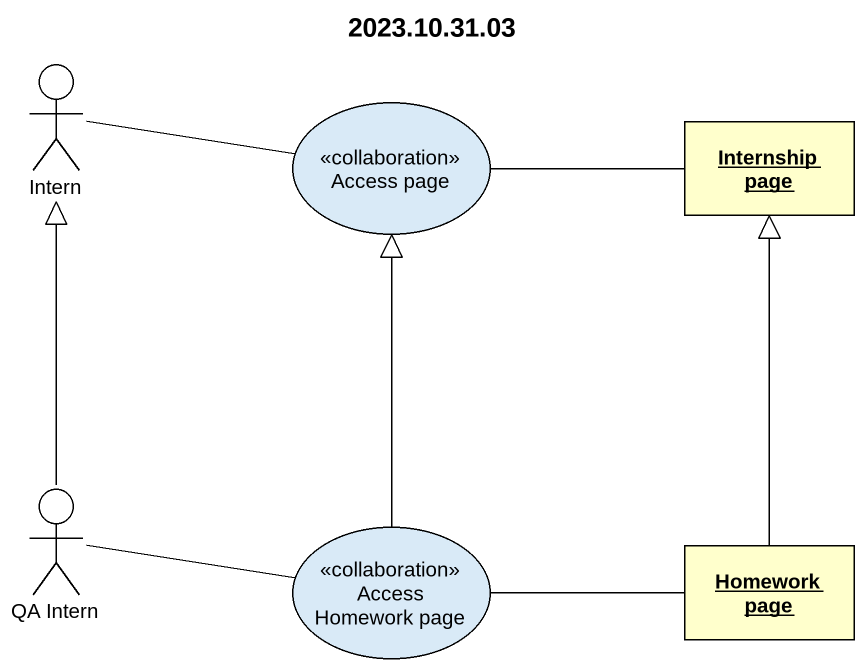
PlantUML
@startuml
title 2023.10.31.03
allowmixing
hide circle
hide empty members
actor Intern
usecase "Access page" as Access_page <<collaboration>>
object "Internship page" as Internship_page
actor "QA Intern" as QA_Intern
usecase "Access Homework page" as Access_Homework_page <<collaboration>>
object "Homework page" as Homework_page
Intern -right- Access_page
Access_page -right- Internship_page
QA_Intern -up-|> Intern
QA_Intern -right- Access_Homework_page
Access_Homework_page -up-|> Access_page
Access_Homework_page -right- Homework_page
Homework_page -up-|> Internship_page
@enduml
